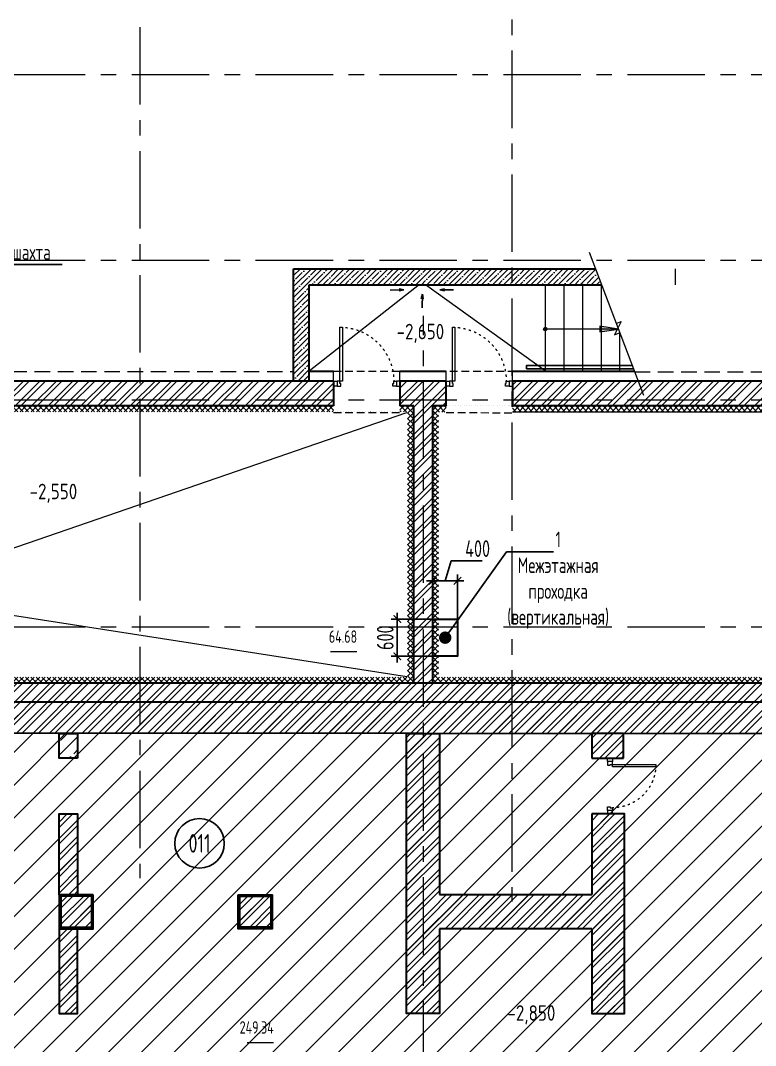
# Model space of a CAD drawing. Header units: millimetres. Extents: x -360149 to 682031, y -35655 to 209517.
# Drawn here: x -319100 to -307238, y 75930 to 92470 of the extents above; entities that cross this region are included whole.
import ezdxf
from ezdxf import colors
from ezdxf.entities.mleader import LeaderData, LeaderLine
from ezdxf.enums import TextEntityAlignment as Align
from ezdxf.math import Vec2, Vec3

# ---------------------------------------------------------------- set-up
doc = ezdxf.new("R2010")
doc.units = ezdxf.units.MM
doc.header["$MEASUREMENT"] = 0
doc.header["$PDMODE"] = 3
doc.header["$PDSIZE"] = -4
for name, pattern in [('ACAD_ISO03W100', [30, 12, -18]), ('CENTER', [2, 1.25, -0.25, 0.25, -0.25]), ('TRATTEGGIATA', [0.75, 0.5, -0.25])]:
    doc.linetypes.add(name, pattern=pattern)
doc.layers.get('0').update_dxf_attribs({"color": 250, "lineweight": 9})
doc.layers.get('Defpoints').update_dxf_attribs({"color": 6})
for name, color, linetype, lineweight in [('!!!_АР_перегородки блоки', 7, 'Continuous', 5), ('1 этаж тонкие линии!', 250, 'Continuous', 0), ('_АР ТЕКСТ', 250, 'Continuous', 25), ('АР_Выноски АПР', 7, 'Continuous', 5), ('АР_Двери', 175, 'Continuous', 18), ('АР_Лестницы', 250, 'Continuous', 15), ('АР_Лестницы ограждение', 94, 'Continuous', 25), ('АР_Маркер экспликации', 239, 'Continuous', 13), ('АР_МосжилНии_Стены', 127, 'Continuous', 30), ('АР_Навесной фасад', 147, 'Continuous', 5), ('АР_Номер помещения', 1, 'Continuous', 25), ('АР_Оси', 195, 'Continuous', 9), ('АР_Отметки', 250, 'Continuous', 15), ('АР_Помещения_площадь', 19, 'Continuous', 9), ('АР_Штриховка кирпич', 250, 'Continuous', 9), ('АР_Штриховка монолит', 250, 'Continuous', 9), ('Отв.СС', 234, 'Continuous', 9), ('Подвал', 250, 'Continuous', 30)]:
    doc.layers.add(name, color=color, linetype=linetype, lineweight=lineweight)
doc.layers.add('_Мэжэтажная', color=7, linetype='Continuous')
doc.layers.add('ТХ_ВК_трапы', color=5, linetype='Continuous')
doc.styles.add('ISOCPEUR', font='isocpeur.ttf', dxfattribs={"width": 0.7})
doc.styles.get("Standard").update_dxf_attribs({"font": 'isocpeur.ttf', "width": 0.7})
doc.dimstyles.new('R_100', dxfattribs={"dimtxt": 270, "dimasz": 120, "dimexe": 100, "dimexo": 0, "dimgap": 60, "dimtad": 1, "dimdec": 0, "dimrnd": 5, "dimzin": 0, "dimdsep": 46, "dimtxsty": 'ISOCPEUR', "dimblk": 'ARCHTICK', "dimcen": 0, "dimdle": 100, "dimclrd": 256, "dimclre": 256, "dimclrt": 256, "dimadec": 0, "dimazin": 0, "dimtfac": 2, "dimtdec": 0, "dimtofl": 0, "dimtmove": 1, "dimatfit": 3, "dimfxl": 1, "dimtvp": 3, "dimtolj": 1, "dimtzin": 0, "dimarcsym": 0})

# ---------------------------------------------------------------- blocks, each defined once
blk = doc.blocks.new('*U293')
h = blk.add_hatch(color=256)
h.dxf.hatch_style = 1
edge = h.paths.add_edge_path()
edge.add_arc((0, 0), 27.6, 359.64, 719.64)
h = blk.add_hatch(color=256)
h.dxf.hatch_style = 1
h.paths.add_polyline_path([(880, -44), (880, 44), (1180, 0)])
blk.add_line((1180, 0), (0, 0))
blk.add_lwpolyline([(880, 44), (880, -44), (1180, 0), (880, 44)])
blk.add_circle((0, 0), 27.6)
blk = doc.blocks.new('*U251')
for points in [[(0, 0), (0, -80), (55, -80), (55, 0), (0, 0)], [(55, -80), (55, 0), (115, 0), (115, -40), (100, -40), (100, -80), (55, -80)], [(1015, -80), (1015, 0), (955, 0), (955, -40), (970, -40), (970, -80), (1015, -80)], [(1070, 0), (1070, -80), (1015, -80), (1015, 0), (1070, 0)]]:
    blk.add_lwpolyline(points)
blk.add_lwpolyline([(100, -80), (100, -950), (140, -950), (140, -80)], close=True)
at = {"linetype": 'ACAD_ISO03W100', "ltscale": 3}
blk.add_arc((100, -80), 870, 270, 0, dxfattribs=at)
blk = doc.blocks.new('*U252')
blk.add_lwpolyline([(-100, 80), (-100, 780), (-140, 780), (-140, 80)], close=True)
for points in [[(-900, 0), (-900, 80), (-845, 80), (-845, 0), (-900, 0)], [(-845, 80), (-845, 0), (-785, 0), (-785, 40), (-800, 40), (-800, 80), (-845, 80)], [(-55, 80), (-55, 0), (-115, 0), (-115, 40), (-100, 40), (-100, 80), (-55, 80)], [(0, 0), (0, 80), (-55, 80), (-55, 0), (0, 0)]]:
    blk.add_lwpolyline(points)
at = {"linetype": 'ACAD_ISO03W100', "ltscale": 3}
blk.add_arc((-100, 80), 700, 90, 180, dxfattribs=at)
blk = doc.blocks.new('*U918')
at = {"layer": 'АР_Номер помещения', "color": 7}
blk.add_circle((-21182, 10652), 400, dxfattribs=at)
at = {"layer": 'АР_Помещения_площадь', "color": 7}
blk.add_line((-19990, 7435), (-20412, 7435), dxfattribs=at)
at = {"color": 7, "style": 'ISOCPEUR', "width": 0.7, "flags": 1}
blk.add_attdef('КАТЕГОРИЯ', (-499, -2092), '', height=250, dxfattribs=at)
at = {"layer": 'АР_Номер помещения', "color": 7, "style": 'ISOCPEUR', "width": 0.7}
blk.add_attdef('НОМЕР_ПОМЕЩЕНИЯ', text='', height=300, dxfattribs=at).set_placement((-21182, 10652), align=Align.MIDDLE_CENTER)
at = {"layer": 'АР_Помещения_площадь', "color": 7, "style": 'ISOCPEUR', "width": 0.7}
blk.add_attdef('ПЛОЩАДЬ_ПОМЕЩЕНИЯ', text='', height=200, dxfattribs=at).set_placement((-19985, 7681), align=Align.MIDDLE_RIGHT)
at = {"layer": 'АР_Помещения_площадь', "color": 7, "lineweight": 30, "width": 0.7, "flags": 104}
blk.add_attdef('ИМЯ_ПОМЕЩЕНИЯ', text='', height=100, dxfattribs=at).set_placement((158, 1217), align=Align.MIDDLE_CENTER)
blk = doc.blocks.new('*U265')
at = {"layer": 'АР_Номер помещения', "color": 7}
blk.add_circle((-10199, 1914), 400, dxfattribs=at)
at = {"layer": 'АР_Помещения_площадь', "color": 7}
blk.add_line((-3518, -770), (-3940, -770), dxfattribs=at)
at = {"color": 7, "style": 'ISOCPEUR', "width": 0.7, "flags": 1}
blk.add_attdef('КАТЕГОРИЯ', (-499, -2092), '', height=250, dxfattribs=at)
at = {"layer": 'АР_Номер помещения', "color": 7, "style": 'ISOCPEUR', "width": 0.7}
blk.add_attdef('НОМЕР_ПОМЕЩЕНИЯ', text='', height=300, dxfattribs=at).set_placement((-10199, 1914), align=Align.MIDDLE_CENTER)
at = {"layer": 'АР_Помещения_площадь', "color": 7, "lineweight": 30, "width": 0.7, "flags": 104}
blk.add_attdef('ИМЯ_ПОМЕЩЕНИЯ', text='', height=100, dxfattribs=at).set_placement((158, 1217), align=Align.MIDDLE_CENTER)
at = {"layer": 'АР_Помещения_площадь', "color": 7, "style": 'ISOCPEUR', "width": 0.7}
blk.add_attdef('ПЛОЩАДЬ_ПОМЕЩЕНИЯ', text='', height=200, dxfattribs=at).set_placement((-3513, -523), align=Align.MIDDLE_RIGHT)
blk = doc.blocks.new('_DotSmall')
at = {"color": 0, "linetype": 'ByBlock', "const_width": 0.5}
blk.add_lwpolyline([(-0.0625, 0, 1), (0.0625, 0, 1)], format="xyb", close=True, dxfattribs=at)
blk = doc.blocks.new('_ArchTick')
at = {"color": 0, "linetype": 'ByBlock', "const_width": 0.15}
blk.add_lwpolyline([(-0.5, -0.5), (0.5, 0.5)], dxfattribs=at)
blk = doc.blocks.new('*D1865')
at = {"layer": 'Defpoints', "color": 0, "linetype": 'ByBlock', "transparency": 16777216}
for p in [(-312447, 83428), (-312046, 82511), (-312447, 82282)]:
    blk.add_point(p, dxfattribs=at)
at = {"layer": 'Отв.СС', "linetype": 'ByBlock', "lineweight": -2, "transparency": 16777216}
for p, q in [((-312246, 83428), (-312149, 83753)), ((-312149, 83753), (-311651, 83753)), ((-311946, 83428), (-312547, 83428)), ((-312447, 82282), (-312447, 83528)), ((-312046, 82511), (-312046, 83528))]:
    blk.add_line(p, q, dxfattribs=at)
at = {"layer": 'Отв.СС', "linetype": 'ByBlock', "lineweight": -2, "transparency": 16777216, "xscale": 120, "yscale": 120, "zscale": 120, "rotation": 180}
blk.add_blockref('_ArchTick', (-312447, 83428), dxfattribs=at)
at = {"layer": 'Отв.СС', "linetype": 'ByBlock', "lineweight": -2, "transparency": 16777216, "xscale": 120, "yscale": 120, "zscale": 120}
blk.add_blockref('_ArchTick', (-312046, 83428), dxfattribs=at)
at = {"layer": 'Отв.СС', "linetype": 'ByBlock', "transparency": 16777216, "insert": (-311723, 83948), "char_height": 270, "width": 731.08, "attachment_point": 5, "style": 'ISOCPEUR'}
blk.add_mtext('\\A1;400', dxfattribs=at)
blk = doc.blocks.new('*D1866')
at = {"layer": 'Defpoints', "color": 0, "linetype": 'ByBlock', "transparency": 16777216}
for p in [(-312246, 82811), (-313019, 82211), (-312442, 82211)]:
    blk.add_point(p, dxfattribs=at)
at = {"layer": 'Отв.СС', "linetype": 'ByBlock', "lineweight": -2, "transparency": 16777216}
for p, q in [((-313019, 82911), (-313019, 82111)), ((-312246, 82811), (-313119, 82811)), ((-312442, 82211), (-313119, 82211))]:
    blk.add_line(p, q, dxfattribs=at)
at = {"layer": 'Отв.СС', "linetype": 'ByBlock', "lineweight": -2, "transparency": 16777216, "xscale": 120, "yscale": 120, "zscale": 120}
for p, rotation in [((-313019, 82811), 90), ((-313019, 82211), 270)]:
    blk.add_blockref('_ArchTick', p, dxfattribs=dict(at, rotation=rotation))
at = {"layer": 'Отв.СС', "linetype": 'ByBlock', "transparency": 16777216, "insert": (-313214, 82511), "char_height": 270, "width": 731.08, "attachment_point": 5, "rotation": 90, "style": 'ISOCPEUR'}
blk.add_mtext('\\A1;600', dxfattribs=at)
blk = doc.blocks.new('_Dot')
at = {"color": 0, "linetype": 'ByBlock', "lineweight": -2}
blk.add_line((-0.5, 0), (-1, 0), dxfattribs=at)
at = {"color": 0, "linetype": 'ByBlock', "const_width": 0.5}
blk.add_lwpolyline([(-0.25, 0, 1), (0.25, 0, 1)], format="xyb", close=True, dxfattribs=at)

msp = doc.modelspace()

# ---------------------------------------------------------------- hatches: boundary and pattern name
at = {"layer": '!!!_АР_перегородки блоки', "lineweight": 5, "ltscale": 100, "true_color": 0x636466}
h = msp.add_hatch(dxfattribs=at)
h.set_pattern_fill('ANSI31', color=251, scale=3000, angle=180, style=0)
h.paths.add_polyline_path([(-327484.71, 61936.6), (-327484.71, 62094), (-326484.71, 62094), (-326484.71, 61936.6), (-326484.71, 61850.24), (-326197.46, 61850.24), (-326197.46, 71514.55), (-325612.06, 71514.55), (-295741.64, 71514.55), (-295741.64, 71680), (-295741.64, 81263.11), (-329468.32, 81263.11), (-329468.32, 61850.24), (-327484.71, 61850.24)])
at = {"layer": '1 этаж тонкие линии!', "ltscale": 100, "transparency": 33554559}
h = msp.add_hatch(dxfattribs=at)
h.set_pattern_fill('ANSI37', scale=500, style=0)
h.paths.add_polyline_path([(-312975.75, 86253.45), (-312975.75, 86155.33), (-314046.91, 86154.34), (-314046.73, 86252.66), (-320016.38, 86252.58), (-320016.69, 86154.27), (-320816.52, 86153.74), (-320816.53, 86252.71), (-329569.44, 86252.56), (-329569.44, 85936.11), (-329469.91, 85936.23), (-329474.54, 85936.26), (-329472.59, 84864.98), (-329569.45, 84865.05), (-329569.45, 83085.57), (-329065.82, 83085.5), (-329065.82, 81775.68), (-312753.3, 81775.68), (-312753.3, 86252.63)])
h.paths.add_polyline_path([(-314051.79, 86154.51), (-314052.68, 86154.33), (-329474.31, 86153.76), (-329470.35, 83185.5), (-328965.82, 83185.81), (-328965.82, 81875.99), (-312853.3, 81875.68), (-312853.33, 86154.69)], flags=16)
h = msp.add_hatch(dxfattribs=at)
h.set_pattern_fill('ANSI37', scale=500, style=0)
h.paths.add_polyline_path([(-301646.94, 86252.64), (-301647.01, 86252.73), (-301643.69, 86252.55), (-301646.7, 86152.64), (-311160.39, 86152.64), (-311160.33, 86252.64), (-312452.72, 86252.64), (-312452.72, 81775.68), (-296113.82, 81775.68), (-296113.82, 83086), (-295478.34, 83086), (-295478.26, 86252.64)])
h.paths.add_polyline_path([(-301646.7, 86152.64), (-301647.01, 86252.64), (-302857.04, 86252.89), (-312231.55, 86252.58), (-312231.55, 86152.58), (-312352.72, 86152.64), (-312352.72, 81875.68), (-296213.82, 81875.68), (-296213.82, 83186), (-295478.35, 83186), (-295578.35, 83186), (-295578.35, 86152.64)])
at = {"layer": 'АР_Штриховка кирпич', "ltscale": 100}
h = msp.add_hatch(dxfattribs=at)
h.set_pattern_fill('ANSI32', color=256, scale=500)
h.paths.add_polyline_path([(-320017.05, 86650.69), (-314053.14, 86653.63), (-314050.08, 86249.69), (-320015.64, 86252.63)])
h = msp.add_hatch(dxfattribs=at)
h.set_pattern_fill('ANSI32', color=256, scale=500)
h.paths.add_polyline_path([(-312596.83, 86650.68), (-312980.58, 86650.68), (-312975.77, 86570.68), (-312975.77, 86350.68), (-312596.83, 86350.68)])
h.paths.add_polyline_path([(-312231.45, 86650.68), (-312596.83, 86650.68), (-312596.83, 86350.68), (-312231.45, 86350.68)])
h.paths.add_polyline_path([(-312231.45, 86350.68), (-312596.83, 86350.68), (-312596.83, 82685.68), (-312452.72, 82685.68), (-312452.72, 86252.64), (-312231.45, 86252.64)])
h.paths.add_polyline_path([(-312596.83, 86350.68), (-312975.77, 86350.68), (-312975.77, 86252.64), (-312753.3, 86252.64), (-312753.3, 82685.68), (-312596.83, 82685.68)])
h.paths.add_polyline_path([(-312596.83, 82685.68), (-312753.3, 82685.68), (-312753.3, 81775.68), (-312596.83, 81775.68)])
h.paths.add_polyline_path([(-312452.72, 82685.68), (-312596.83, 82685.68), (-312596.83, 81775.68), (-312452.72, 81775.68)])
h = msp.add_hatch(dxfattribs=at)
h.set_pattern_fill('ANSI32', color=256, scale=500)
h.paths.add_polyline_path([(-302856.86, 86650.68), (-302856.86, 86167.64), (-302856.86, 86650.68), (-311160.42, 86650.68), (-311160.42, 86252.64), (-302856.86, 86252.64), (-302856.86, 86650.68)])
h = msp.add_hatch(dxfattribs=at)
h.set_pattern_fill('ANSI32', color=256, scale=500)
h.paths.add_polyline_path([(-329468.32, 82685.68), (-329972.03, 82685.68), (-329971.61, 84865.19), (-329569.45, 84865.11), (-329569.45, 83085.5), (-329065.82, 83085.5), (-329065.82, 81775.68), (-296113.82, 81775.66), (-296113.82, 83086), (-295478.35, 83086), (-295478.35, 86252.64), (-295076.83, 86252.63), (-295076.83, 82685.68), (-295715.32, 82685.68), (-295715.32, 81707.5), (-295705.29, 80957.16), (-329468.32, 80969)])
h = msp.add_hatch(dxfattribs=at)
h.set_pattern_fill('ANSI32', color=256, scale=500)
h.paths.add_polyline_path([(-312868.56, 76683.99), (-312868.18, 80963.11), (-312340.48, 80963.18), (-312340.98, 76443.95), (-312868.17, 76443.95), (-312868.17, 76683.95)])
h = msp.add_hatch(dxfattribs=at)
h.set_pattern_fill('ANSI32', color=256, scale=500)
h.paths.add_polyline_path([(-309883.29, 80962.06), (-309369.44, 80962.03), (-309368.87, 80567.01), (-309882.34, 80567)])
h = msp.add_hatch(dxfattribs=at)
h.set_pattern_fill('ANSI32', color=256, scale=500)
h.paths.add_polyline_path([(-318477.14, 79666.7), (-318178.78, 79666.68), (-318178.21, 78362.83), (-318476.18, 78362.81)])
h = msp.add_hatch(dxfattribs=at)
h.set_pattern_fill('ANSI32', color=256, scale=500)
h.paths.add_polyline_path([(-309882.72, 76683.99), (-309882.28, 79666.71), (-309353.19, 79666.69), (-309370.34, 76443.95), (-309882.34, 76443.95), (-309882.34, 76683.95)])
h = msp.add_hatch(dxfattribs=at)
h.set_pattern_fill('ANSI32', color=256, scale=500)
h.paths.add_polyline_path([(-318477.14, 78362.83), (-317926.47, 78362.79), (-317925.9, 77812.82), (-318476.18, 77812.81)])
h = msp.add_hatch(dxfattribs=at)
h.set_pattern_fill('ANSI32', color=256, scale=500)
h.paths.add_polyline_path([(-315587.52, 78362.83), (-315036.85, 78362.79), (-315036.28, 77812.82), (-315586.57, 77812.81)])
h = msp.add_hatch(dxfattribs=at)
h.set_pattern_fill('ANSI32', color=256, scale=500)
h.paths.add_polyline_path([(-312341.44, 78365.45), (-309884.02, 78365.42), (-309883.45, 77812.82), (-312340.48, 77812.81)])
h = msp.add_hatch(dxfattribs=at)
h.set_pattern_fill('ANSI32', color=256, scale=500)
h.paths.add_polyline_path([(-318477.19, 77812.83), (-318178.83, 77812.8), (-318178.26, 76443.96), (-318476.23, 76443.95)])
at = {"layer": 'АР_Штриховка монолит', "ltscale": 100}
h = msp.add_hatch(dxfattribs=at)
h.set_pattern_fill('ANSI35', color=256, scale=500)
h.set_pattern_definition([(45, (0, -5.06), (-88.38835, 88.38835), []), (45, (88.39, -5.06), (-88.38835, 88.38835), [156.25, -31.25, 0, -31.25])])
h.paths.add_polyline_path([(-311172.01, 88462.7), (-314692.92, 88462.7), (-314692.92, 86645.62), (-314441.67, 86645.62), (-314441.67, 88205.62), (-311172.01, 88205.62)])
h.paths.add_polyline_path([(-309724.9, 88205.62), (-309822.86, 88462.7), (-311172.01, 88462.7), (-311172.01, 88205.62)])
at = {"layer": 'АР_Штриховка монолит', "ltscale": 300}
h = msp.add_hatch(dxfattribs=at)
h.set_pattern_fill('ANSI35', color=256, scale=1200)
h.set_pattern_definition([(45, (24405.2, 4324), (-212.13203, 212.13203), []), (45, (24617.33, 4324), (-212.13203, 212.13203), [375, -75, 0, -75])])
h.paths.add_polyline_path([(-318477.19, 80968.11), (-318178.85, 80968.08), (-318178.28, 80567.01), (-318476.23, 80567)])

# ---------------------------------------------------------------- linework, layer by layer
at = {"linetype": 'TRATTEGGIATA', "ltscale": 500}
for p, q in [((-319246.73, 86805.62), (-314691.86, 86805.62)), ((-309187.61, 86800.68), (-301070.99, 86801.34))]:
    msp.add_line(p, q, dxfattribs=at)
at = {"color": 157, "ltscale": 150, "true_color": 0x465c7c}
for points in [[(-312663, 88210.68), (-314441.67, 86810.78)], [(-312563, 88210.68), (-310631.73, 86820.75)]]:
    msp.add_lwpolyline(points, dxfattribs=at)
at = {"layer": '1 этаж тонкие линии!', "color": 7, "ltscale": 100, "transparency": 33554559, "elevation": -1.38}
msp.add_lwpolyline([(-302856.99, 86152.64), (-311160.57, 86152.64)], dxfattribs=at)
at = {"layer": '_Мэжэтажная', "color": 18, "lineweight": 30, "true_color": 0x000000}
msp.add_lwpolyline([(-312447.12, 82811.1), (-312045.87, 82811.1), (-312045.87, 82211.1), (-312447.12, 82211.1)], close=True, dxfattribs=at)
at = {"layer": 'АР_Лестницы', "color": 18, "ltscale": 100, "true_color": 0x000000}
for p, q in [((-309924.43, 88734.31), (-309044.39, 86424.82)), ((-310631.73, 88210.68), (-310631.73, 86810.68)), ((-310331.73, 88210.68), (-310331.73, 86814.04)), ((-310031.73, 88222.58), (-310031.73, 86810.68)), ((-309731.73, 88228.61), (-309731.73, 86814.04)), ((-309431.73, 87441.33), (-309431.73, 86814.04))]:
    msp.add_line(p, q, dxfattribs=at)
msp.add_lwpolyline([(-309484.41, 87579.57), (-309404.92, 87613.77), (-309513.45, 87395.74), (-309421.29, 87435.39)], dxfattribs=at)
at = {"layer": 'АР_Лестницы ограждение', "color": 18, "ltscale": 100, "true_color": 0x000000}
msp.add_lwpolyline([(-309210.87, 86851.73), (-310932.53, 86851.73), (-310932.53, 86903.18), (-309230.48, 86903.18)], dxfattribs=at)
at = {"layer": 'АР_МосжилНии_Стены', "ltscale": 100}
for p, q in [((-314692.92, 88462.7), (-309822.86, 88462.7)), ((-314692.92, 86650.68), (-314692.92, 88462.7)), ((-314441.67, 86650.68), (-314441.67, 88205.62)), ((-314441.67, 88205.62), (-309731.73, 88205.62)), ((-314046.79, 86650.68), (-320016.53, 86650.68)), ((-314046.61, 86650.68), (-320016.34, 86650.68)), ((-314046.61, 86650.68), (-314046.61, 86252.64)), ((-312231.45, 86252.64), (-312231.45, 86650.68)), ((-301478.54, 86650.68), (-311160.6, 86650.68)), ((-312753.3, 81775.68), (-312753.3, 86252.64)), ((-312452.72, 86252.64), (-312452.72, 81775.68)), ((-301545.09, 86252.64), (-311160.42, 86252.64)), ((-329468.32, 81475.68), (-295715.32, 81475.68))]:
    msp.add_line(p, q, dxfattribs=at)
for points in [[(-312231.45, 86650.68), (-312975.76, 86650.68), (-312975.77, 86252.64)], [(-307263.25, 86650.68), (-311160.42, 86650.68), (-311160.42, 86252.64)], [(-302791.86, 86531.77), (-302791.86, 86650.68), (-311160.42, 86650.68)], [(-314046.61, 86252.64), (-320016.34, 86252.64)], [(-312753.3, 86252.64), (-312975.77, 86252.64)], [(-312231.45, 86252.64), (-312452.72, 86252.64)], [(-296113.82, 81775.68), (-329065.82, 81775.68)], [(-295079.4, 80956.94), (-330109.37, 80969.23)], [(-312340.48, 77812.81), (-312340.48, 76443.95), (-312868.17, 76443.95), (-312868.18, 80963), (-312340.48, 80963.18), (-312340.48, 78365.62)], [(-309369.16, 80567), (-309369.16, 80962.04), (-309882.34, 80962.04), (-309882.34, 80567)], [(-309882.34, 80567), (-309369.16, 80567)], [(-309882.34, 79666.69), (-309882.34, 78365.44)], [(-309882.34, 77809.5), (-309882.34, 76443.95), (-309353.19, 76443.95), (-309353.19, 79666.69), (-309882.34, 79666.69)], [(-312340.48, 78365.43), (-309882.34, 78365.44)], [(-309882.34, 77812.81), (-312340.48, 77812.81)]]:
    msp.add_lwpolyline(points, dxfattribs=at)
for points in [[(-318178.57, 80567), (-318476.23, 80567), (-318476.23, 80965.1), (-318178.57, 80965.1)], [(-318178.52, 78362.81), (-318476.18, 78362.81), (-318476.23, 79666.69), (-318178.57, 79666.69)], [(-317926.18, 78362.81), (-318476.18, 78362.81), (-318476.18, 77812.81), (-317926.18, 77812.81)], [(-317951.18, 78337.81), (-318451.18, 78337.81), (-318451.18, 77837.81), (-317951.18, 77837.81)], [(-315586.57, 78362.81), (-315036.57, 78362.81), (-315036.57, 77812.81), (-315586.57, 77812.81)], [(-315561.57, 78337.81), (-315061.57, 78337.81), (-315061.57, 77837.81), (-315561.57, 77837.81)], [(-318178.52, 77812.81), (-318476.18, 77812.81), (-318476.23, 76443.95), (-318178.57, 76443.95)]]:
    msp.add_lwpolyline(points, close=True, dxfattribs=at)
at = {"layer": 'АР_Навесной фасад', "ltscale": 100}
for p, q in [((-314046.79, 86810.68), (-314441.67, 86810.68)), ((-314046.8, 86800.68), (-314441.67, 86800.68)), ((-314046.79, 86650.68), (-314046.79, 86810.68)), ((-312232.66, 86810.68), (-312975.76, 86810.68)), ((-312975.76, 86650.68), (-312975.76, 86810.68)), ((-312232.66, 86800.68), (-312975.76, 86800.68)), ((-312231.45, 86650.68), (-312231.45, 86810.68)), ((-309191.42, 86810.68), (-311160.6, 86810.68)), ((-311160.6, 86650.68), (-311160.6, 86810.68)), ((-309187.61, 86800.68), (-311160.6, 86800.68))]:
    msp.add_line(p, q, dxfattribs=at)
at = {"layer": 'АР_Оси', "linetype": 'CENTER', "ltscale": 1000}
for p, q in [((-317172.07, 134363.15), (-317172.07, 78630.8)), ((-311172.07, 133984.95), (-311172.07, 78252.6)), ((-359305.77, 91600.68), (-276127.36, 91600.68)), ((-359305.77, 88600.68), (-276127.36, 88600.68)), ((-312597.01, 53394.41), (-312597.01, 87701.89)), ((-359305.77, 86350.68), (-276127.36, 86350.68)), ((-359305.77, 82685.68), (-275708.6, 82685.68))]:
    msp.add_line(p, q, dxfattribs=at)
at = {"layer": 'Подвал', "lineweight": 13, "ltscale": 500}
for p, q in [((-308530.61, 88205.62), (-308530.61, 88462.7)), ((-319785.2, 83760.56), (-312863.3, 86144.2, -1.38)), ((-319785.2, 82958.84), (-312863.3, 81886.3, -1.38))]:
    msp.add_line(p, q, dxfattribs=at)
at = {"layer": 'Подвал', "linetype": 'TRATTEGGIATA', "lineweight": 13, "ltscale": 250}
for p, q in [((-314046.79, 86810.68), (-311160.6, 86810.68)), ((-314046.8, 86144.33, -1.38), (-312975.34, 86144.19, -1.38)), ((-312231.63, 86142.64), (-311160.57, 86141.42, -1.38))]:
    msp.add_line(p, q, dxfattribs=at)
at = {"layer": 'ТХ_ВК_трапы', "ltscale": 100}
for p, q in [((-313133.74, 88121.24, -0.48), (-312914.24, 88125.42, -0.48)), ((-312914.24, 88125.42, -0.48), (-312989.33, 88107.82, -0.48)), ((-312914.24, 88125.42, -0.48), (-312988.57, 88138.83, -0.48)), ((-312988.57, 88138.83, -0.48), (-312914.24, 88125.42, -0.48)), ((-312614.4, 88055, -0.48), (-312632.01, 87979.92, -0.48)), ((-312618.59, 87835.51, -0.48), (-312614.4, 88055, -0.48)), ((-312614.4, 88055, -0.48), (-312601, 87980.67, -0.48)), ((-312601, 87980.67, -0.48), (-312614.4, 88055, -0.48)), ((-312331.58, 88125.75, -0.48), (-312257.25, 88139.16, -0.48)), ((-312257.25, 88139.16, -0.48), (-312331.58, 88125.75, -0.48)), ((-312112.09, 88121.56, -0.48), (-312331.58, 88125.75, -0.48)), ((-312331.58, 88125.75, -0.48), (-312256.5, 88108.15, -0.48))]:
    msp.add_line(p, q, dxfattribs=at)

# ---------------------------------------------------------------- block references
at = {"layer": 'АР_Двери', "xscale": -1}
for name, p, rotation in [('*U251', (-314045.76, 86570.68), 180), ('*U251', (-312230.6, 86570.68), 180), ('*U252', (-309625.75, 80567), 270)]:
    msp.add_blockref(name, p, dxfattribs=dict(at, rotation=rotation))
at = {"layer": 'АР_Лестницы', "ltscale": 75}
msp.add_blockref('*U293', (-310631.73, 87491.81), dxfattribs=at)
at = {"layer": 'АР_Маркер экспликации', "color": 7}
ref = msp.add_blockref('*U265', (-310154.72, 83051.52, 1.96), dxfattribs=at)
ref.add_attrib('НОМЕР_ПОМЕЩЕНИЯ', '009', dxfattribs={"layer": 'АР_Номер помещения', "color": 7, "height": 300, "style": 'ISOCPEUR', "width": 0.7}).set_placement((-320353.91, 84965.71, 1.96), align=Align.MIDDLE_CENTER)
ref.add_attrib('ПЛОЩАДЬ_ПОМЕЩЕНИЯ', '64.68', dxfattribs={"layer": 'АР_Помещения_площадь', "color": 7, "height": 200, "style": 'ISOCPEUR', "width": 0.7}).set_placement((-313667.38, 82528.04, 1.96), align=Align.MIDDLE_RIGHT)
ref = msp.add_blockref('*U918', (-295028.59, 68540.19), dxfattribs=at)
ref.add_attrib('НОМЕР_ПОМЕЩЕНИЯ', '011', dxfattribs={"layer": 'АР_Номер помещения', "color": 7, "height": 300, "style": 'ISOCPEUR', "width": 0.7}).set_placement((-316210.62, 79191.83), align=Align.MIDDLE_CENTER)
ref.add_attrib('ПЛОЩАДЬ_ПОМЕЩЕНИЯ', '249.34', dxfattribs={"layer": 'АР_Помещения_площадь', "color": 7, "height": 200, "style": 'ISOCPEUR', "width": 0.7}).set_placement((-315013.8, 76221.4), align=Align.MIDDLE_RIGHT)

# ---------------------------------------------------------------- dimensions: what is measured, and where the dimension line sits
at = {"layer": 'Отв.СС', "color": 1, "linetype": 'ByBlock'}
dim = msp.add_linear_dim(base=(-312447.12, 83427.96), p1=(-312045.87, 82511.1), p2=(-312447.12, 82282.33), angle=180, dimstyle='R_100', override={"dimpost": '\\X'}, dxfattribs=at)
dim.commit()
dim.dimension.update_dxf_attribs({"geometry": '*D1865', "text_midpoint": (-312088.99, 83947.96)})
dim = msp.add_linear_dim(base=(-313019.13, 82211.1), p1=(-312246.49, 82811.1), p2=(-312442.19, 82211.1), angle=270, dimstyle='R_100', override={"dimpost": '\\X'}, dxfattribs=at)
dim.commit()
dim.dimension.update_dxf_attribs({"geometry": '*D1866', "text_midpoint": (-313019.13, 82511.1), "dimtype": 160})

# ---------------------------------------------------------------- leaders
at = {"layer": '_АР ТЕКСТ'}
ml = msp.add_multileader_mtext('Standard', dxfattribs=at)
ml.set_content('{\\W0.8;-2,550}', color=256, style='ISOCPEUR')
ml.set_leader_properties(color=256, linetype='Continuous', lineweight=-1)
ml.set_arrow_properties(name='DOTSMALL')
ml.build(insert=Vec2(0, 0))
ml.multileader.update_dxf_attribs({"has_text_frame": 1, "text_left_attachment_type": 4, "text_right_attachment_type": 4, "dogleg_length": 100, "arrow_head_size": 180})
ctx = ml.context
ctx.base_point, ctx.char_height, ctx.arrow_head_size, ctx.landing_gap_size, ctx.plane_origin = Vec3(-314736.01, 120073.28, -1.96), 250, 180, 50, Vec3(-314255.68, 117829.26, -1.96)
ctx.left_attachment, ctx.right_attachment = 4, 4
notes = []
notes.append((ctx, [(0, (0, 0, 0), (0, 0), (1, 0), 1, [])]))
ctx.mtext.insert, ctx.mtext.width, ctx.mtext.defined_height, ctx.mtext.line_spacing_style, ctx.mtext.flow_direction = Vec3(-314686.01, 120406.61, -1.96), 801.0864, 330.71, 2, 5
at = {"layer": '_Мэжэтажная', "color": 7, "lineweight": 0}
ml = msp.add_multileader_mtext('Standard', dxfattribs=at)
ml.set_content('1 ^JМежэтажная проходка (вертикальная)', color=7, style='ISOCPEUR')
ml.set_leader_properties()
ml.set_arrow_properties(name='DOT')
ml.build(insert=Vec2(0, 0))
ml.multileader.update_dxf_attribs({"text_left_attachment_type": 6, "text_right_attachment_type": 6, "dogleg_length": 100, "arrow_head_size": 200})
ctx = ml.context
ctx.base_point, ctx.char_height, ctx.arrow_head_size, ctx.landing_gap_size, ctx.plane_origin = Vec3(-311245.55, 83896.64), 250, 200, 0, Vec3(-304053.87, 80379.39)
ctx.left_attachment, ctx.right_attachment, ctx.text_align_type = 6, 6, 1
notes.append((ctx, [(1, (1, 1, 0), (-311259.1, 83896.64), (1, 0), 13.55, [(0, [(-312246.44, 82511.11)], 0, [])])]))
ctx.mtext.insert, ctx.mtext.width, ctx.mtext.alignment, ctx.mtext.flow_direction = Vec3(-310423.05, 84221.64), 739.5472, 2, 5
at = {"layer": 'АР_Выноски АПР'}
ml = msp.add_multileader_mtext('Standard', dxfattribs=at)
ml.set_content('\\A1;Форшахта', color=256, style='ISOCPEUR')
ml.set_leader_properties()
ml.build(insert=Vec2(0, 0))
ml.multileader.update_dxf_attribs({"text_left_attachment_type": 6, "text_right_attachment_type": 6, "dogleg_length": 100, "arrow_head_size": 250})
ctx = ml.context
ctx.base_point, ctx.char_height, ctx.arrow_head_size, ctx.landing_gap_size, ctx.plane_origin = Vec3(-319661.57, 88532.53), 250, 250, 25, Vec3(-342887.42, 87910.29)
ctx.left_attachment, ctx.right_attachment = 6, 6
notes.append((ctx, [(1, (1, 1, 0), (-319832.07, 88532.53), (1, 0), 170.5, [(1, [(-320721.93, 87609.08)], 0, [])])]))
ctx.mtext.insert, ctx.mtext.width, ctx.mtext.flow_direction = Vec3(-319636.57, 88857.53), 6210.4874, 5
at = {"layer": 'АР_Отметки'}
ml = msp.add_multileader_mtext('Standard', dxfattribs=at)
ml.set_content('{\\W0.8;-2,250}', color=256, style='ISOCPEUR')
ml.set_leader_properties(color=256, linetype='Continuous', lineweight=-1)
ml.set_arrow_properties(name='DOTSMALL')
ml.build(insert=Vec2(0, 0))
ml.multileader.update_dxf_attribs({"has_text_frame": 1, "text_left_attachment_type": 4, "text_right_attachment_type": 4, "dogleg_length": 100, "arrow_head_size": 180})
ctx = ml.context
ctx.base_point, ctx.char_height, ctx.arrow_head_size, ctx.landing_gap_size, ctx.plane_origin = Vec3(-336127.5, 116985.86, 0), 250, 180, 50, Vec3(-337173.96, 115928.76, 0)
ctx.left_attachment, ctx.right_attachment = 4, 4
notes.append((ctx, [(0, (0, 0, 0), (0, 0), (1, 0), 1, [])]))
ctx.mtext.insert, ctx.mtext.width, ctx.mtext.defined_height, ctx.mtext.line_spacing_style, ctx.mtext.flow_direction = Vec3(-336077.5, 117319.19, 0), 769.989, 343.89, 2, 5
ml = msp.add_multileader_mtext('Standard', dxfattribs=at)
ml.set_content('{\\W0.8;-2,250}', color=256, style='ISOCPEUR')
ml.set_leader_properties(color=256, linetype='Continuous', lineweight=-1)
ml.set_arrow_properties(name='DOTSMALL')
ml.build(insert=Vec2(0, 0))
ml.multileader.update_dxf_attribs({"has_text_frame": 1, "text_left_attachment_type": 4, "text_right_attachment_type": 4, "dogleg_length": 100, "arrow_head_size": 180})
ctx = ml.context
ctx.base_point, ctx.char_height, ctx.arrow_head_size, ctx.landing_gap_size, ctx.plane_origin = Vec3(-331840.15, 103386.88), 250, 180, 50, Vec3(-332043.59, 102108.76)
ctx.left_attachment, ctx.right_attachment = 4, 4
notes.append((ctx, [(0, (0, 0, 0), (0, 0), (1, 0), 1, [])]))
ctx.mtext.insert, ctx.mtext.width, ctx.mtext.defined_height, ctx.mtext.line_spacing_style, ctx.mtext.flow_direction = Vec3(-331790.15, 103720.21), 769.989, 343.89, 2, 5
ml = msp.add_multileader_mtext('Standard', dxfattribs=at)
ml.set_content('{\\W0.8;-2,500}', color=256, style='ISOCPEUR')
ml.set_leader_properties(color=256, linetype='Continuous', lineweight=-1)
ml.set_arrow_properties(name='DOTSMALL')
ml.build(insert=Vec2(0, 0))
ml.multileader.update_dxf_attribs({"has_text_frame": 1, "text_left_attachment_type": 4, "text_right_attachment_type": 4, "dogleg_length": 100, "arrow_head_size": 180})
ctx = ml.context
ctx.base_point, ctx.char_height, ctx.arrow_head_size, ctx.landing_gap_size, ctx.plane_origin = Vec3(-348917.1, 102167.8), 250, 180, 50, Vec3(-348638.57, 101601.28)
ctx.left_attachment, ctx.right_attachment = 4, 4
notes.append((ctx, [(0, (0, 0, 0), (0, 0), (1, 0), 1, [])]))
ctx.mtext.insert, ctx.mtext.width, ctx.mtext.line_spacing_style, ctx.mtext.flow_direction = Vec3(-348867.1, 102501.13), 749.6898, 2, 5
ml = msp.add_multileader_mtext('Standard', dxfattribs=at)
ml.set_content('{\\W0.8;-2,400}', color=256, style='ISOCPEUR')
ml.set_leader_properties(color=256, linetype='Continuous', lineweight=-1)
ml.set_arrow_properties(name='DOTSMALL')
ml.build(insert=Vec2(0, 0))
ml.multileader.update_dxf_attribs({"has_text_frame": 1, "text_left_attachment_type": 4, "text_right_attachment_type": 4, "dogleg_length": 100, "arrow_head_size": 180})
ctx = ml.context
ctx.base_point, ctx.char_height, ctx.arrow_head_size, ctx.landing_gap_size, ctx.plane_origin = Vec3(-346371.36, 101933.6), 250, 180, 50, Vec3(-346327.75, 100655.48)
ctx.left_attachment, ctx.right_attachment = 4, 4
notes.append((ctx, [(0, (0, 0, 0), (0, 0), (1, 0), 1, [])]))
ctx.mtext.insert, ctx.mtext.width, ctx.mtext.defined_height, ctx.mtext.line_spacing_style, ctx.mtext.flow_direction = Vec3(-346321.36, 102266.93), 769.989, 343.89, 2, 5
ml = msp.add_multileader_mtext('Standard', dxfattribs=at)
ml.set_content('{\\W0.8;-2,550}', color=256, style='ISOCPEUR')
ml.set_leader_properties(color=256, linetype='Continuous', lineweight=-1)
ml.set_arrow_properties(name='DOTSMALL')
ml.build(insert=Vec2(0, 0))
ml.multileader.update_dxf_attribs({"has_text_frame": 1, "text_left_attachment_type": 4, "text_right_attachment_type": 4, "dogleg_length": 100, "arrow_head_size": 180})
ctx = ml.context
ctx.base_point, ctx.char_height, ctx.arrow_head_size, ctx.landing_gap_size, ctx.plane_origin = Vec3(-343005.97, 91847.56), 250, 180, 50, Vec3(-343087.37, 90579.99)
ctx.left_attachment, ctx.right_attachment = 4, 4
notes.append((ctx, [(0, (0, 0, 0), (0, 0), (1, 0), 1, [])]))
ctx.mtext.insert, ctx.mtext.width, ctx.mtext.line_spacing_style, ctx.mtext.flow_direction = Vec3(-342955.97, 92180.89), 852.697, 2, 5
ml = msp.add_multileader_mtext('Standard', dxfattribs=at)
ml.set_content('{\\W0.8;-2,250}', color=256, style='ISOCPEUR')
ml.set_leader_properties(color=256, linetype='Continuous', lineweight=-1)
ml.set_arrow_properties(name='DOTSMALL')
ml.build(insert=Vec2(0, 0))
ml.multileader.update_dxf_attribs({"has_text_frame": 1, "text_left_attachment_type": 4, "text_right_attachment_type": 4, "dogleg_length": 100, "arrow_head_size": 180})
ctx = ml.context
ctx.base_point, ctx.char_height, ctx.arrow_head_size, ctx.landing_gap_size, ctx.plane_origin = Vec3(-334177.78, 87942.72), 250, 180, 50, Vec3(-333125.08, 86287.55)
ctx.left_attachment, ctx.right_attachment = 4, 4
notes.append((ctx, [(0, (0, 0, 0), (0, 0), (1, 0), 1, [])]))
ctx.mtext.insert, ctx.mtext.width, ctx.mtext.line_spacing_style, ctx.mtext.flow_direction = Vec3(-334127.78, 88276.06), 852.697, 2, 5
ml = msp.add_multileader_mtext('Standard', dxfattribs=at)
ml.set_content('{\\W0.8;-2,650}', color=256, style='ISOCPEUR')
ml.set_leader_properties(color=256, linetype='Continuous', lineweight=-1)
ml.set_arrow_properties(name='DOTSMALL')
ml.build(insert=Vec2(0, 0))
ml.multileader.update_dxf_attribs({"has_text_frame": 1, "text_left_attachment_type": 4, "text_right_attachment_type": 4, "dogleg_length": 100, "arrow_head_size": 180})
ctx = ml.context
ctx.base_point, ctx.char_height, ctx.arrow_head_size, ctx.landing_gap_size, ctx.plane_origin = Vec3(-313080.84, 87242.68), 250, 180, 50, Vec3(-312264.42, 85825.21)
ctx.left_attachment, ctx.right_attachment = 4, 4
notes.append((ctx, [(0, (0, 0, 0), (0, 0), (1, 0), 1, [])]))
ctx.mtext.insert, ctx.mtext.width, ctx.mtext.line_spacing_style, ctx.mtext.flow_direction = Vec3(-313030.84, 87576.01), 852.697, 2, 5
ml = msp.add_multileader_mtext('Standard', dxfattribs=at)
ml.set_content('{\\W0.8;-2,550}', color=256, style='ISOCPEUR')
ml.set_leader_properties(color=256, linetype='Continuous', lineweight=-1)
ml.set_arrow_properties(name='DOTSMALL')
ml.build(insert=Vec2(0, 0))
ml.multileader.update_dxf_attribs({"has_text_frame": 1, "text_left_attachment_type": 4, "text_right_attachment_type": 4, "dogleg_length": 100, "arrow_head_size": 180})
ctx = ml.context
ctx.base_point, ctx.char_height, ctx.arrow_head_size, ctx.landing_gap_size, ctx.plane_origin = Vec3(-319003.64, 84661.76), 250, 180, 50, Vec3(-315900.76, 83394.2)
ctx.left_attachment, ctx.right_attachment = 4, 4
notes.append((ctx, [(0, (0, 0, 0), (0, 0), (1, 0), 1, [])]))
ctx.mtext.insert, ctx.mtext.width, ctx.mtext.line_spacing_style, ctx.mtext.flow_direction = Vec3(-318953.64, 84995.09), 852.697, 2, 5
ml = msp.add_multileader_mtext('Standard', dxfattribs=at)
ml.set_content('{\\W0.8;-2,850}', color=256, style='ISOCPEUR')
ml.set_leader_properties(color=256, linetype='Continuous', lineweight=-1)
ml.set_arrow_properties(name='DOTSMALL')
ml.build(insert=Vec2(0, 0))
ml.multileader.update_dxf_attribs({"has_text_frame": 1, "text_left_attachment_type": 4, "text_right_attachment_type": 4, "dogleg_length": 100, "arrow_head_size": 180})
ctx = ml.context
ctx.base_point, ctx.char_height, ctx.arrow_head_size, ctx.landing_gap_size, ctx.plane_origin = Vec3(-311292.29, 76246.19, 0), 250, 180, 50, Vec3(-311373.68, 74838.06, 0)
ctx.left_attachment, ctx.right_attachment = 4, 4
notes.append((ctx, [(0, (0, 0, 0), (0, 0), (1, 0), 1, [])]))
ctx.mtext.insert, ctx.mtext.width, ctx.mtext.defined_height, ctx.mtext.line_spacing_style, ctx.mtext.flow_direction = Vec3(-311242.29, 76579.52, 0), 769.989, 343.89, 2, 5
for ctx, leaders in notes:
    for number, flags, end, landing, length, lines in leaders:
        leader = LeaderData()
        leader.index, (leader.has_last_leader_line, leader.has_dogleg_vector, leader.attachment_direction) = number, flags
        leader.last_leader_point, leader.dogleg_vector, leader.dogleg_length = Vec3(end), Vec3(landing), length
        for number, points, colour, breaks in lines:
            line = LeaderLine()
            line.index, line.vertices, line.color, line.breaks = number, Vec3.list(points), colors.encode_raw_color(colour), breaks
            leader.lines.append(line)
        ctx.leaders.append(leader)

doc.saveas('drawing.dxf')
